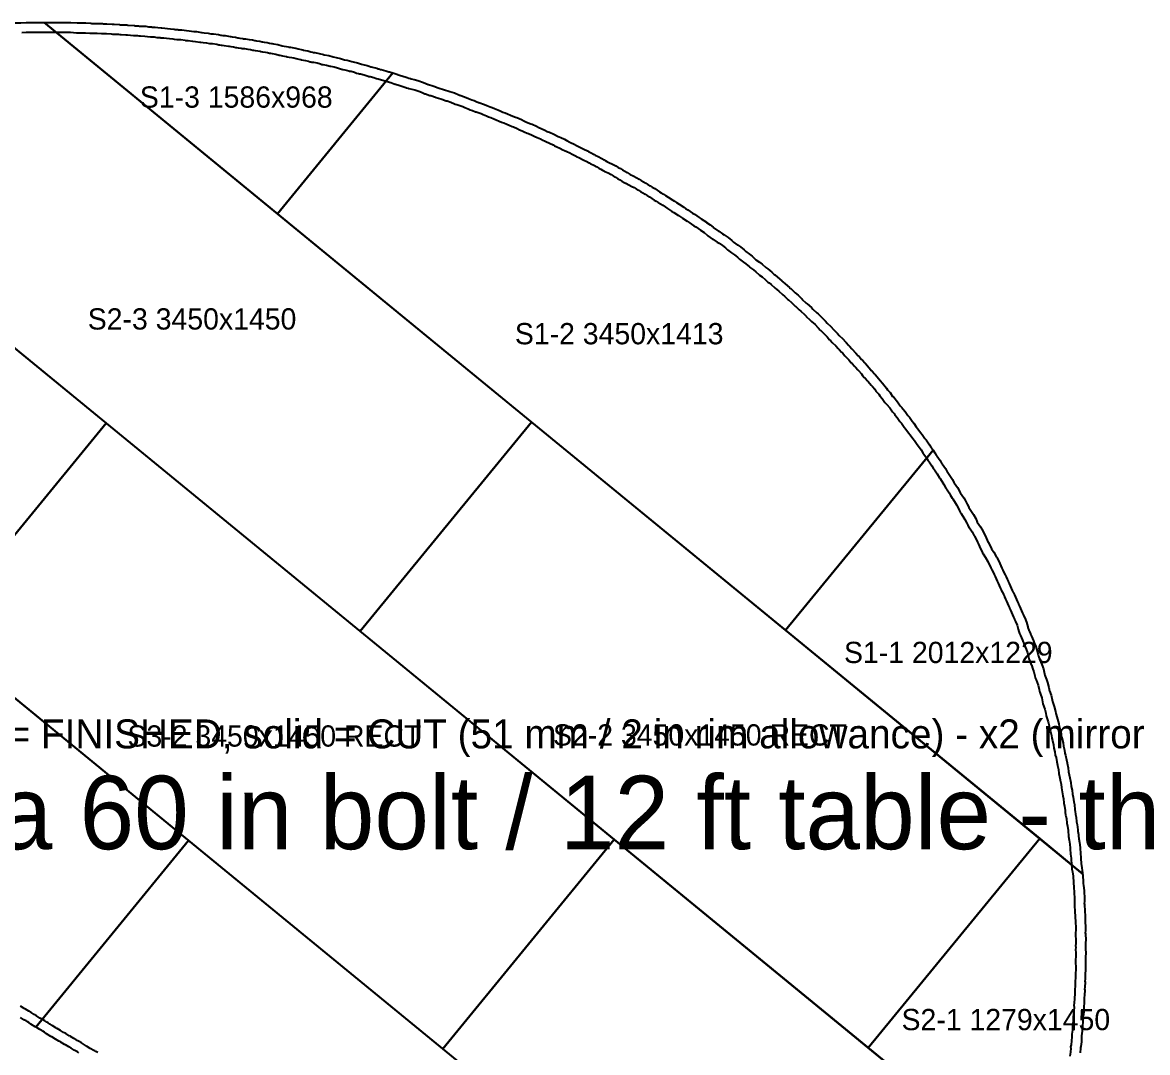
# Model space of a CAD drawing. Header units: millimetres. Extents: x -23256 to 49239, y -6625 to 7087.
# Drawn here: x 20236 to 26058, y 1758 to 7087 of the extents above; entities that cross this region are included whole.
import ezdxf
from ezdxf.enums import TextEntityAlignment as Align

# ---------------------------------------------------------------- set-up
doc = ezdxf.new("R2010")
doc.units = ezdxf.units.MM
for name, color, linetype in [('CUT', 7, 'Continuous'), ('PIECING', 5, 'Continuous'), ('SEW', 8, 'Continuous'), ('TEXT', 7, 'Continuous')]:
    doc.layers.add(name, color=color, linetype=linetype)

msp = doc.modelspace()

# ---------------------------------------------------------------- linework, layer by layer
at = {"layer": 'CUT'}
for points in [[(20227.7, 7085.9), (20254.4, 7087.2), (20487.2, 7087.2), (20520, 7084.9), (20563.3, 7084.9), (20590.3, 7083.5), (20595.9, 7082.7), (20623.4, 7082.7), (20650.4, 7081.3), (20656.1, 7080.4), (20672.6, 7080.4), (20699.6, 7079), (20705.2, 7078.1), (20710.8, 7078.1), (20737.9, 7076.7), (20743.5, 7075.8), (20749.1, 7075.8), (20776, 7074.4), (20781.7, 7073.5), (20782.3, 7073.5), (20816.7, 7071.1), (20819.9, 7070.7), (20836.1, 7069.8), (20841.8, 7069), (20847.4, 7069), (20874.4, 7067.6), (20888.4, 7065.4), (20904.1, 7064.3), (20907.3, 7063.8), (20923.5, 7063), (20937.5, 7060.8), (20953.2, 7059.7), (20956.5, 7059.3), (20972.8, 7058.4), (20986.7, 7056.2), (21002.4, 7055.2), (21021.4, 7052.5), (21027, 7051.5), (21040.6, 7050.6), (21043.9, 7050.1), (21060.1, 7049.3), (21084.9, 7045.4), (21098.3, 7044.7), (21123.2, 7040.9), (21136.7, 7040.2), (21163.4, 7036), (21166.4, 7035.4), (21177.3, 7034.6), (21196.3, 7032), (21210.8, 7029.4), (21224.1, 7028.8), (21250.7, 7024.6), (21262.9, 7022.1), (21264.7, 7021.7), (21272.8, 7020.6), (21275.6, 7020.1), (21284.3, 7019.6), (21311, 7015.5), (21314, 7014.8), (21322.1, 7013.7), (21338.6, 7010.8), (21350.4, 7008.4), (21352.2, 7008), (21360.3, 7006.9), (21376.9, 7004), (21379.7, 7003.4), (21390.6, 7002.7), (21409.6, 7000), (21426.3, 6997.1), (21438, 6994.7), (21439.8, 6994.3), (21448, 6993.2), (21464.5, 6990.3), (21476.3, 6987.8), (21478.2, 6987.5), (21486.3, 6986.3), (21502.8, 6983.5), (21514.6, 6981), (21525.6, 6978.7), (21527.6, 6978.3), (21535.8, 6977.2), (21557.9, 6973.1), (21580.5, 6967), (21580.6, 6966.9), (21590.5, 6965.2), (21602.3, 6962.8), (21613.2, 6960.5), (21615.3, 6960.1), (21623.3, 6958.9), (21639.8, 6956.1), (21651.6, 6953.6), (21663.5, 6951.2), (21679.3, 6947.3), (21687.9, 6945), (21690, 6944.5), (21701, 6942.2), (21712.8, 6939.8), (21728.7, 6935.9), (21737.3, 6933.5), (21739.4, 6933.1), (21741.4, 6932.7), (21749.8, 6931.5), (21771.8, 6927.5), (21794.3, 6921.4), (21797, 6920.4), (21799.3, 6920.1), (21821.2, 6916.1), (21843.8, 6910), (21844.3, 6909.8), (21859.7, 6907), (21882.2, 6900.9), (21891.9, 6897.3), (21901.9, 6894.8), (21902, 6894.7), (21903.6, 6894.5), (21916.6, 6891.8), (21940.4, 6885.7), (21941.2, 6885.4), (21947.8, 6884.2), (21970.3, 6878), (21980, 6874.5), (21989.9, 6872), (21990.7, 6871.7), (21997.3, 6870.5), (22019.8, 6864.4), (22029.5, 6860.9), (22039.6, 6858.3), (22040.4, 6858), (22046.9, 6856.8), (22069.4, 6850.7), (22077.5, 6847.8), (22080.7, 6847), (22089.6, 6844.5), (22093.1, 6843.8), (22116.8, 6837.7), (22132, 6832.3), (22135.2, 6831.7), (22157.6, 6825.6), (22178.4, 6818.1), (22180.6, 6817.2), (22199, 6812.1), (22227.7, 6802.3), (22235.9, 6799), (22236.3, 6798.9), (22244.2, 6796.7), (22247.4, 6796), (22263, 6792.2), (22282, 6787.1), (22310.8, 6777.2), (22323.2, 6772.1), (22335.4, 6767.1), (22337.4, 6766.5), (22360.1, 6758.8), (22365.1, 6757.4), (22387.8, 6749.7), (22392.9, 6748.3), (22415.6, 6740.5), (22420.6, 6739.1), (22443.3, 6731.4), (22448, 6730.1), (22471.4, 6722.5), (22495.1, 6712.2), (22495.5, 6712), (22498.9, 6710.9), (22504, 6709.5), (22532.6, 6699.7), (22545.2, 6694.6), (22561.8, 6687.8), (22572.9, 6683.2), (22584.2, 6678.6), (22596.6, 6673.6), (22598.7, 6673), (22627.3, 6663.3), (22639.8, 6658.1), (22656.5, 6651.3), (22667.7, 6646.8), (22678.8, 6642.2), (22695.6, 6635.4), (22707.7, 6630.4), (22722.6, 6623.7), (22733.4, 6619.9), (22745.9, 6614.9), (22762.6, 6608), (22774.7, 6603.1), (22788, 6597.1), (22794.8, 6594.9), (22818.3, 6584.7), (22830.5, 6578.1), (22841, 6573.8), (22853.2, 6568.9), (22866.5, 6562.9), (22873.3, 6560.7), (22896.8, 6550.6), (22908.9, 6544), (22920.5, 6539.3), (22939.4, 6530.7), (22951.4, 6524), (22956.3, 6521.8), (22963.1, 6519.6), (22986.6, 6509.6), (23007.9, 6498), (23012.9, 6494.9), (23021.8, 6491.4), (23040.7, 6482.8), (23058.8, 6472.8), (23063.6, 6469.9), (23072.6, 6466.3), (23091.4, 6457.8), (23103.4, 6451.1), (23113.9, 6446.4), (23123.3, 6441.2), (23142.1, 6432.7), (23160.3, 6422.7), (23167.6, 6418.3), (23176, 6414.5), (23194.2, 6404.5), (23199.8, 6401.1), (23215.6, 6394), (23233.7, 6384), (23245.9, 6376.6), (23252.5, 6372.7), (23261, 6368.9), (23270.4, 6363.7), (23270.4, 6363.7), (23289.3, 6355.1), (23307.5, 6345.2), (23319.6, 6337.8), (23330.9, 6331.1), (23342.2, 6324.2), (23353.7, 6317.3), (23365, 6310.5), (23376.4, 6303.7), (23381.2, 6300.7), (23397.2, 6293.6), (23415.3, 6283.6), (23427.5, 6276.3), (23438.8, 6269.5), (23450.2, 6262.6), (23461.6, 6255.8), (23473, 6249), (23484.4, 6242.1), (23495.7, 6235.3), (23508.5, 6227.6), (23532.7, 6210.8), (23541.4, 6205.6), (23552.8, 6198.8), (23564.3, 6191.9), (23577.1, 6184.2), (23601.1, 6167.5), (23609.9, 6162.2), (23621.3, 6155.4), (23634.2, 6147.6), (23658.2, 6131), (23667, 6125.7), (23679.8, 6118), (23703.9, 6101.3), (23714.2, 6095.1), (23738.2, 6078.4), (23748.6, 6072.2), (23775.3, 6053.7), (23775.8, 6053.3), (23794.7, 6040.5), (23809.9, 6027.5), (23811.4, 6026.6), (23838.3, 6007.9), (23839.4, 6007.1), (23858.4, 5993.9), (23868.1, 5988), (23888.2, 5974.7), (23907.8, 5958.8), (23916.7, 5950.2), (23935.6, 5937), (23935.8, 5936.9), (23951.3, 5926.6), (23971, 5910.6), (23979.7, 5902.1), (23998.8, 5888.8), (24012.6, 5877.7), (24032.3, 5860.1), (24050.2, 5847.6), (24063.9, 5836.6), (24083.3, 5819.4), (24083.4, 5819.3), (24094.3, 5812), (24114.1, 5795.9), (24126.6, 5783.6), (24130.3, 5781), (24144, 5770), (24165.6, 5750.5), (24166.3, 5749.7), (24171.5, 5745.5), (24183.9, 5735.5), (24205.6, 5716), (24206.2, 5715.3), (24212.4, 5710.2), (24234.1, 5690.6), (24235.5, 5689), (24251, 5676.2), (24269.4, 5658), (24272.1, 5654.7), (24290.9, 5637.6), (24291.5, 5637), (24297.4, 5632.1), (24319.1, 5612.3), (24327.1, 5603.3), (24347.2, 5584.9), (24347.7, 5584.3), (24353.6, 5579.6), (24375.4, 5559.8), (24388.1, 5545.2), (24392.2, 5541.5), (24400.1, 5532.4), (24420.3, 5514), (24433, 5499.5), (24437.2, 5495.7), (24449.9, 5481.2), (24454, 5477.4), (24461.9, 5468.3), (24482, 5450), (24494.7, 5435.4), (24498.9, 5431.6), (24511.5, 5417.1), (24515.7, 5413.4), (24528.4, 5398.8), (24532.5, 5395.1), (24545.2, 5380.5), (24549.3, 5376.7), (24561.9, 5362.2), (24566.1, 5358.5), (24578.8, 5343.9), (24582.9, 5340.1), (24595.3, 5325.9), (24598.8, 5322.7), (24618.5, 5300.4), (24624.2, 5292.4), (24629.1, 5286.7), (24633.2, 5282.9), (24645.6, 5268.8), (24649.1, 5265.5), (24668.8, 5243.2), (24674.5, 5235.1), (24687.1, 5220.6), (24693.1, 5211.8), (24707.8, 5195.2), (24713.6, 5187), (24726.1, 5172.6), (24739.6, 5152.9), (24740.6, 5151.8), (24744.8, 5148), (24765.1, 5124.4), (24778.6, 5104.8), (24787.4, 5094.7), (24791.8, 5088.2), (24803.9, 5074.3), (24817.5, 5054.5), (24826.1, 5044.5), (24839.7, 5024.7), (24848.3, 5014.7), (24861.9, 4994.9), (24870.5, 4985), (24884, 4965.2), (24892.8, 4955.1), (24906, 4935.7), (24913.4, 4927.3), (24930.5, 4902.8), (24937.4, 4890.2), (24941, 4886.1), (24958.1, 4861.6), (24965, 4848.9), (24968.5, 4844.9), (24985.6, 4820.3), (24992.5, 4807.7), (24996.1, 4803.7), (25013.2, 4779.1), (25023.7, 4759.8), (25025.1, 4758.2), (25041.9, 4733.4), (25048.7, 4722), (25056.8, 4706.9), (25058.1, 4705.4), (25074.8, 4680.7), (25081.6, 4669.3), (25089.6, 4654.3), (25090.9, 4652.7), (25107.6, 4628.1), (25114.4, 4616.7), (25125.6, 4595.8), (25131.5, 4583.3), (25134.1, 4577.8), (25134.4, 4577.4), (25151.2, 4552.5), (25158, 4541.1), (25169.2, 4520.2), (25175.1, 4507.7), (25177.7, 4502), (25193.7, 4478.7), (25207.2, 4453.7), (25208.1, 4451.7), (25218, 4433.1), (25223.9, 4420.6), (25229.4, 4409), (25234.7, 4397.6), (25235, 4397), (25245, 4378), (25250.9, 4365.5), (25251.7, 4363.9), (25264, 4346), (25277.4, 4320.9), (25278.4, 4319), (25288.3, 4300.1), (25294.1, 4287.7), (25299.4, 4276.3), (25299.6, 4276.1), (25304.9, 4264.7), (25310.2, 4253.3), (25315.6, 4241.9), (25321, 4230.3), (25326.3, 4218.9), (25331.6, 4207.5), (25337, 4196), (25337.1, 4195.7), (25342.4, 4184.4), (25347.7, 4173), (25347.9, 4172.6), (25353.2, 4161.1), (25353.4, 4160.6), (25358.7, 4149.3), (25363.9, 4137.9), (25364.3, 4137.1), (25369.6, 4125.6), (25374.8, 4114.1), (25380.1, 4102.5), (25380.4, 4101.8), (25385.6, 4090.4), (25390.8, 4079), (25391, 4078.4), (25396.2, 4067), (25396.3, 4066.7), (25401.4, 4055.3), (25401.5, 4055), (25406.6, 4043.6), (25406.8, 4043.2), (25411.9, 4031.8), (25417, 4020.2), (25417.3, 4019.7), (25422.8, 4007.2), (25431.6, 3984.5), (25438.5, 3960.1), (25439.2, 3956.8), (25444.3, 3943.7), (25446.3, 3938.2), (25447.4, 3935.6), (25452.4, 3923.9), (25452.7, 3923.4), (25457.6, 3912), (25462.5, 3900.4), (25462.7, 3900), (25467.6, 3888.6), (25467.7, 3888.3), (25472.5, 3876.9), (25472.7, 3876.6), (25478, 3864), (25486.5, 3841.2), (25493.1, 3816.5), (25494.2, 3809.4), (25496.8, 3803.4), (25503.1, 3786.5), (25504.9, 3781), (25506, 3778.4), (25511.2, 3765.7), (25519.5, 3742.8), (25525.8, 3718), (25527, 3710.9), (25529.4, 3705), (25535.5, 3688.2), (25540.6, 3672.5), (25547.3, 3647.4), (25549, 3637.6), (25550.3, 3633.6), (25551.7, 3630), (25559.6, 3606.9), (25565.7, 3582), (25566.9, 3573.8), (25570.3, 3564), (25575.2, 3548.2), (25581.7, 3523.2), (25583.3, 3512.4), (25585.6, 3506.4), (25593.4, 3483.2), (25599.2, 3458.3), (25601, 3444.6), (25605.2, 3432.1), (25610.9, 3407.1), (25612.4, 3395.5), (25615.4, 3385.4), (25621.6, 3360.3), (25624.1, 3342.6), (25628.8, 3322.9), (25631, 3307.4), (25634, 3297.1), (25640, 3272), (25642.1, 3256.1), (25642.3, 3255.5), (25647.7, 3230.5), (25650.2, 3210.4), (25653.7, 3195.4), (25655.7, 3179.8), (25655.9, 3179.3), (25661.2, 3154.3), (25663.5, 3135.1), (25667.7, 3115), (25670.1, 3094.8), (25673.5, 3080), (25676.7, 3054.7), (25679.8, 3040.9), (25683.2, 3014.3), (25683.4, 3006.9), (25685.5, 2990.2), (25688.6, 2976.5), (25691.7, 2951.1), (25694.8, 2937.4), (25698.1, 2910.9), (25698.3, 2903.6), (25700.5, 2885.7), (25700.7, 2879.7), (25702.4, 2863.8), (25706.5, 2844.1), (25709.2, 2818.9), (25709.4, 2808.3), (25711.1, 2794.3), (25711.3, 2788.3), (25713.7, 2766.5), (25713.9, 2755.9), (25715.6, 2741.8), (25715.8, 2735.8), (25718.2, 2713.6), (25718.2, 2712.1), (25720.7, 2700.7), (25723.8, 2674.2), (25724, 2666.6), (25726.1, 2648.4), (25726.3, 2635), (25728, 2620.4), (25728.1, 2614), (25730.3, 2591.8), (25730.3, 2580.7), (25731.9, 2566.4), (25732.2, 2539.9), (25731.2, 2528.9), (25731.7, 2524.3), (25731.7, 2517.8), (25733.7, 2495.8), (25733.6, 2484.6), (25735.1, 2470.4), (25735.1, 2456.9), (25736.5, 2442.4), (25736.5, 2428.7), (25737.8, 2414.2), (25737.7, 2387.8), (25736.6, 2376.7), (25737, 2372.2), (25737, 2364.5), (25738.6, 2346.5), (25738.3, 2320), (25737.2, 2308.9), (25737.5, 2304.4), (25737.4, 2290.8), (25738.6, 2276.4), (25738.2, 2250.1), (25737, 2239), (25737.3, 2234.6), (25737.1, 2220.8), (25738.2, 2206.5), (25737.7, 2180.2), (25736.4, 2169), (25736.7, 2164.5), (25736.1, 2138.3), (25734.8, 2127.1), (25735.1, 2122.7), (25734.4, 2096.5), (25733.1, 2085.2), (25733.4, 2080.8), (25732.6, 2054.6), (25730.9, 2040.5), (25731.1, 2036.7), (25730.3, 2010.6), (25728.9, 1999.2), (25729.2, 1994.8), (25728.3, 1968.7), (25725.1, 1944), (25724.5, 1940.8), (25724.6, 1939), (25723.7, 1913.1), (25721.8, 1898.8), (25722, 1895), (25721, 1869.2), (25717.7, 1844.7), (25717.1, 1841.1), (25717.2, 1839.3), (25716.1, 1813.5), (25712.7, 1789.1), (25711.6, 1783.2), (25711.7, 1781.4), (25710.6, 1755.7)], [(20528.4, 1756.2), (20520.2, 1761.1), (20514.7, 1764.5), (20504.1, 1770.5), (20493.3, 1777), (20487.8, 1780.5), (20476.8, 1786.7), (20459, 1797.8), (20453.9, 1800.2), (20431.2, 1814.1), (20430.7, 1814.5), (20425.1, 1817.2), (20406.6, 1827.6), (20388.8, 1838.7), (20383.7, 1841.2), (20360.9, 1855.1), (20350.5, 1862.9), (20342.2, 1867.8), (20336.6, 1871.3), (20325.2, 1877.7), (20307.4, 1888.7), (20302.3, 1891.2), (20279.6, 1905), (20269, 1912.8), (20260.6, 1917.8), (20255, 1921.3), (20243.7, 1927.6), (20225.7, 1938.8)]]:
    msp.add_lwpolyline(points, dxfattribs=at)
at = {"layer": 'PIECING'}
for points in [[(20172.2, 7084.9), (20221.8, 7084.9), (20227.7, 7085.9), (20254.4, 7087.2), (20348.4, 7087.2), (22870.9, 5020.1), (21983.6, 3937.3), (19353.7, 6092.3), (20167, 7084.7), (20172.2, 7084.9)], [(20487.2, 7087.2), (20520, 7084.9), (20563.3, 7084.9), (20590.3, 7083.5), (20595.9, 7082.7), (20623.4, 7082.7), (20650.4, 7081.3), (20656.1, 7080.4), (20672.6, 7080.4), (20699.6, 7079), (20705.2, 7078.1), (20710.8, 7078.1), (20737.9, 7076.7), (20743.5, 7075.8), (20749.1, 7075.8), (20776, 7074.4), (20781.7, 7073.5), (20782.3, 7073.5), (20816.7, 7071.1), (20819.9, 7070.7), (20836.1, 7069.8), (20841.8, 7069), (20847.4, 7069), (20874.4, 7067.6), (20888.4, 7065.4), (20904.1, 7064.3), (20907.3, 7063.8), (20923.5, 7063), (20937.5, 7060.8), (20953.2, 7059.7), (20956.5, 7059.3), (20972.8, 7058.4), (20986.7, 7056.2), (21002.4, 7055.2), (21021.4, 7052.5), (21027, 7051.5), (21040.6, 7050.6), (21043.9, 7050.1), (21060.1, 7049.3), (21084.9, 7045.4), (21098.3, 7044.7), (21123.2, 7040.9), (21136.7, 7040.2), (21163.4, 7036), (21166.4, 7035.4), (21177.3, 7034.6), (21196.3, 7032), (21210.8, 7029.4), (21224.1, 7028.8), (21250.7, 7024.6), (21262.9, 7022.1), (21264.7, 7021.7), (21272.8, 7020.6), (21275.6, 7020.1), (21284.3, 7019.6), (21311, 7015.5), (21314, 7014.8), (21322.1, 7013.7), (21338.6, 7010.8), (21350.4, 7008.4), (21352.2, 7008), (21360.3, 7006.9), (21376.9, 7004), (21379.7, 7003.4), (21390.6, 7002.7), (21409.6, 7000), (21426.3, 6997.1), (21438, 6994.7), (21439.8, 6994.3), (21448, 6993.2), (21464.5, 6990.3), (21476.3, 6987.8), (21478.2, 6987.5), (21486.3, 6986.3), (21502.8, 6983.5), (21514.6, 6981), (21525.6, 6978.7), (21527.6, 6978.3), (21535.8, 6977.2), (21557.9, 6973.1), (21580.5, 6967), (21580.6, 6966.9), (21590.5, 6965.2), (21602.3, 6962.8), (21613.2, 6960.5), (21615.3, 6960.1), (21623.3, 6958.9), (21639.8, 6956.1), (21651.6, 6953.6), (21663.5, 6951.2), (21679.3, 6947.3), (21687.9, 6945), (21690, 6944.5), (21701, 6942.2), (21712.8, 6939.8), (21728.7, 6935.9), (21737.3, 6933.5), (21739.4, 6933.1), (21741.4, 6932.7), (21749.8, 6931.5), (21771.8, 6927.5), (21794.3, 6921.4), (21797, 6920.4), (21799.3, 6920.1), (21821.2, 6916.1), (21843.8, 6910), (21844.3, 6909.8), (21859.7, 6907), (21882.2, 6900.9), (21891.9, 6897.3), (21901.9, 6894.8), (21902, 6894.7), (21903.6, 6894.5), (21916.6, 6891.8), (21940.4, 6885.7), (21941.2, 6885.4), (21947.8, 6884.2), (21970.3, 6878), (21980, 6874.5), (21989.9, 6872), (21990.7, 6871.7), (21997.3, 6870.5), (22019.8, 6864.4), (22029.5, 6860.9), (22039.6, 6858.3), (22040.4, 6858), (22046.9, 6856.8), (22069.4, 6850.7), (22077.5, 6847.8), (22080.7, 6847), (22089.6, 6844.5), (22093.1, 6843.8), (22116.8, 6837.7), (22132, 6832.3), (22135.2, 6831.7), (22153.5, 6826.8), (21556, 6097.7), (20348.4, 7087.2), (20487.2, 7087.2)], [(22157.6, 6825.6), (22178.4, 6818.1), (22180.6, 6817.2), (22199, 6812.1), (22227.7, 6802.3), (22235.9, 6799), (22236.3, 6798.9), (22244.2, 6796.7), (22247.4, 6796), (22263, 6792.2), (22282, 6787.1), (22310.8, 6777.2), (22323.2, 6772.1), (22335.4, 6767.1), (22337.4, 6766.5), (22360.1, 6758.8), (22365.1, 6757.4), (22387.8, 6749.7), (22392.9, 6748.3), (22415.6, 6740.5), (22420.6, 6739.1), (22443.3, 6731.4), (22448, 6730.1), (22471.4, 6722.5), (22495.1, 6712.2), (22495.5, 6712), (22498.9, 6710.9), (22504, 6709.5), (22532.6, 6699.7), (22545.2, 6694.6), (22561.8, 6687.8), (22572.9, 6683.2), (22584.2, 6678.6), (22596.6, 6673.6), (22598.7, 6673), (22627.3, 6663.3), (22639.8, 6658.1), (22656.5, 6651.3), (22667.7, 6646.8), (22678.8, 6642.2), (22695.6, 6635.4), (22707.7, 6630.4), (22722.6, 6623.7), (22733.4, 6619.9), (22745.9, 6614.9), (22762.6, 6608), (22774.7, 6603.1), (22788, 6597.1), (22794.8, 6594.9), (22818.3, 6584.7), (22830.5, 6578.1), (22841, 6573.8), (22853.2, 6568.9), (22866.5, 6562.9), (22873.3, 6560.7), (22896.8, 6550.6), (22908.9, 6544), (22920.5, 6539.3), (22939.4, 6530.7), (22951.4, 6524), (22956.3, 6521.8), (22963.1, 6519.6), (22986.6, 6509.6), (23007.9, 6498), (23012.9, 6494.9), (23021.8, 6491.4), (23040.7, 6482.8), (23058.8, 6472.8), (23063.6, 6469.9), (23072.6, 6466.3), (23091.4, 6457.8), (23103.4, 6451.1), (23113.9, 6446.4), (23123.3, 6441.2), (23142.1, 6432.7), (23160.3, 6422.7), (23167.6, 6418.3), (23176, 6414.5), (23194.2, 6404.5), (23199.8, 6401.1), (23215.6, 6394), (23233.7, 6384), (23245.9, 6376.6), (23252.5, 6372.7), (23261, 6368.9), (23270.4, 6363.7), (23270.4, 6363.7), (23289.3, 6355.1), (23307.5, 6345.2), (23319.6, 6337.8), (23330.9, 6331.1), (23342.2, 6324.2), (23353.7, 6317.3), (23365, 6310.5), (23376.4, 6303.7), (23381.2, 6300.7), (23397.2, 6293.6), (23415.3, 6283.6), (23427.5, 6276.3), (23438.8, 6269.5), (23450.2, 6262.6), (23461.6, 6255.8), (23473, 6249), (23484.4, 6242.1), (23495.7, 6235.3), (23508.5, 6227.6), (23532.7, 6210.8), (23541.4, 6205.6), (23552.8, 6198.8), (23564.3, 6191.9), (23577.1, 6184.2), (23601.1, 6167.5), (23609.9, 6162.2), (23621.3, 6155.4), (23634.2, 6147.6), (23658.2, 6131), (23667, 6125.7), (23679.8, 6118), (23703.9, 6101.3), (23714.2, 6095.1), (23738.2, 6078.4), (23748.6, 6072.2), (23775.3, 6053.7), (23775.8, 6053.3), (23794.7, 6040.5), (23809.9, 6027.5), (23811.4, 6026.6), (23838.3, 6007.9), (23839.4, 6007.1), (23858.4, 5993.9), (23868.1, 5988), (23888.2, 5974.7), (23907.8, 5958.8), (23916.7, 5950.2), (23935.6, 5937), (23935.8, 5936.9), (23951.3, 5926.6), (23971, 5910.6), (23979.7, 5902.1), (23998.8, 5888.8), (24012.6, 5877.7), (24032.3, 5860.1), (24050.2, 5847.6), (24063.9, 5836.6), (24083.3, 5819.4), (24083.4, 5819.3), (24094.3, 5812), (24114.1, 5795.9), (24126.6, 5783.6), (24130.3, 5781), (24144, 5770), (24165.6, 5750.5), (24166.3, 5749.7), (24171.5, 5745.5), (24183.9, 5735.5), (24205.6, 5716), (24206.2, 5715.3), (24212.4, 5710.2), (24234.1, 5690.6), (24235.5, 5689), (24251, 5676.2), (24269.4, 5658), (24272.1, 5654.7), (24290.9, 5637.6), (24291.5, 5637), (24297.4, 5632.1), (24319.1, 5612.3), (24327.1, 5603.3), (24347.2, 5584.9), (24347.7, 5584.3), (24353.6, 5579.6), (24375.4, 5559.8), (24388.1, 5545.2), (24392.2, 5541.5), (24400.1, 5532.4), (24420.3, 5514), (24433, 5499.5), (24437.2, 5495.7), (24449.9, 5481.2), (24454, 5477.4), (24461.9, 5468.3), (24482, 5450), (24494.7, 5435.4), (24498.9, 5431.6), (24511.5, 5417.1), (24515.7, 5413.4), (24528.4, 5398.8), (24532.5, 5395.1), (24545.2, 5380.5), (24549.3, 5376.7), (24561.9, 5362.2), (24566.1, 5358.5), (24578.8, 5343.9), (24582.9, 5340.1), (24595.3, 5325.9), (24598.8, 5322.7), (24618.5, 5300.4), (24624.2, 5292.4), (24629.1, 5286.7), (24633.2, 5282.9), (24645.6, 5268.8), (24649.1, 5265.5), (24668.8, 5243.2), (24674.5, 5235.1), (24687.1, 5220.6), (24693.1, 5211.8), (24707.8, 5195.2), (24713.6, 5187), (24726.1, 5172.6), (24739.6, 5152.9), (24740.6, 5151.8), (24744.8, 5148), (24765.1, 5124.4), (24778.6, 5104.8), (24787.4, 5094.7), (24791.8, 5088.2), (24803.9, 5074.3), (24817.5, 5054.5), (24826.1, 5044.5), (24839.7, 5024.7), (24848.3, 5014.7), (24861.9, 4994.9), (24870.5, 4985), (24884, 4965.2), (24892.8, 4955.1), (24906, 4935.7), (24913.4, 4927.3), (24930.5, 4902.8), (24937.4, 4890.2), (24941, 4886.1), (24949.2, 4874.2), (24185.8, 3942.6), (21556, 6097.7), (22153.5, 6826.8), (22157.6, 6825.6)], [(23298.5, 2859.8), (22411.1, 1776.9), (19781.3, 3931.9), (20668.7, 5014.8), (23298.5, 2859.8)], [(25500.7, 2865.1), (24613.4, 1782.3), (21983.6, 3937.3), (22870.9, 5020.1), (25500.7, 2865.1)], [(24958.1, 4861.6), (24965, 4848.9), (24968.5, 4844.9), (24985.6, 4820.3), (24992.5, 4807.7), (24996.1, 4803.7), (25013.2, 4779.1), (25023.7, 4759.8), (25025.1, 4758.2), (25041.9, 4733.4), (25048.7, 4722), (25056.8, 4706.9), (25058.1, 4705.4), (25074.8, 4680.7), (25081.6, 4669.3), (25089.6, 4654.3), (25090.9, 4652.7), (25107.6, 4628.1), (25114.4, 4616.7), (25125.6, 4595.8), (25131.5, 4583.3), (25134.1, 4577.8), (25134.4, 4577.4), (25151.2, 4552.5), (25158, 4541.1), (25169.2, 4520.2), (25175.1, 4507.7), (25177.7, 4502), (25193.7, 4478.7), (25207.2, 4453.7), (25208.1, 4451.7), (25218, 4433.1), (25223.9, 4420.6), (25229.4, 4409), (25234.7, 4397.6), (25235, 4397), (25245, 4378), (25250.9, 4365.5), (25251.7, 4363.9), (25264, 4346), (25277.4, 4320.9), (25278.4, 4319), (25288.3, 4300.1), (25294.1, 4287.7), (25299.4, 4276.3), (25299.6, 4276.1), (25304.9, 4264.7), (25310.2, 4253.3), (25315.6, 4241.9), (25321, 4230.3), (25326.3, 4218.9), (25331.6, 4207.5), (25337, 4196), (25337.1, 4195.7), (25342.4, 4184.4), (25347.7, 4173), (25347.9, 4172.6), (25353.2, 4161.1), (25353.4, 4160.6), (25358.7, 4149.3), (25363.9, 4137.9), (25364.3, 4137.1), (25369.6, 4125.6), (25374.8, 4114.1), (25380.1, 4102.5), (25380.4, 4101.8), (25385.6, 4090.4), (25390.8, 4079), (25391, 4078.4), (25396.2, 4067), (25396.3, 4066.7), (25401.4, 4055.3), (25401.5, 4055), (25406.6, 4043.6), (25406.8, 4043.2), (25411.9, 4031.8), (25417, 4020.2), (25417.3, 4019.7), (25422.8, 4007.2), (25431.6, 3984.5), (25438.5, 3960.1), (25439.2, 3956.8), (25444.3, 3943.7), (25446.3, 3938.2), (25447.4, 3935.6), (25452.4, 3923.9), (25452.7, 3923.4), (25457.6, 3912), (25462.5, 3900.4), (25462.7, 3900), (25467.6, 3888.6), (25467.7, 3888.3), (25472.5, 3876.9), (25472.7, 3876.6), (25478, 3864), (25486.5, 3841.2), (25493.1, 3816.5), (25494.2, 3809.4), (25496.8, 3803.4), (25503.1, 3786.5), (25504.9, 3781), (25506, 3778.4), (25511.2, 3765.7), (25519.5, 3742.8), (25525.8, 3718), (25527, 3710.9), (25529.4, 3705), (25535.5, 3688.2), (25540.6, 3672.5), (25547.3, 3647.4), (25549, 3637.6), (25550.3, 3633.6), (25551.7, 3630), (25559.6, 3606.9), (25565.7, 3582), (25566.9, 3573.8), (25570.3, 3564), (25575.2, 3548.2), (25581.7, 3523.2), (25583.3, 3512.4), (25585.6, 3506.4), (25593.4, 3483.2), (25599.2, 3458.3), (25601, 3444.6), (25605.2, 3432.1), (25610.9, 3407.1), (25612.4, 3395.5), (25615.4, 3385.4), (25621.6, 3360.3), (25624.1, 3342.6), (25628.8, 3322.9), (25631, 3307.4), (25634, 3297.1), (25640, 3272), (25642.1, 3256.1), (25642.3, 3255.5), (25647.7, 3230.5), (25650.2, 3210.4), (25653.7, 3195.4), (25655.7, 3179.8), (25655.9, 3179.3), (25661.2, 3154.3), (25663.5, 3135.1), (25667.7, 3115), (25670.1, 3094.8), (25673.5, 3080), (25676.7, 3054.7), (25679.8, 3040.9), (25683.2, 3014.3), (25683.4, 3006.9), (25685.5, 2990.2), (25688.6, 2976.5), (25691.7, 2951.1), (25694.8, 2937.4), (25698.1, 2910.9), (25698.3, 2903.6), (25700.5, 2885.7), (25700.7, 2879.7), (25702.4, 2863.8), (25706.5, 2844.1), (25709.2, 2818.9), (25709.4, 2808.3), (25711.1, 2794.3), (25711.3, 2788.3), (25713.7, 2766.5), (25713.9, 2755.9), (25715.6, 2741.8), (25715.8, 2735.8), (25718.2, 2713.6), (25718.2, 2712.1), (25720.7, 2700.7), (25722.8, 2683.2), (24185.8, 3942.6), (24949.2, 4874.2), (24958.1, 4861.6)]]:
    msp.add_lwpolyline(points, close=True, dxfattribs=at)
for points in [[(18535.3, 6762.9), (20668.7, 5014.8), (19781.3, 3931.9)], [(18466.4, 5009.4), (21096.2, 2854.4), (20305.6, 1889.6), (20302.3, 1891.2), (20302.3, 1891.2), (20279.6, 1905), (20269, 1912.8), (20260.6, 1917.8), (20255, 1921.3), (20243.7, 1927.6), (20225.7, 1938.8)], [(20528.4, 1756.2), (20520.2, 1761.1), (20514.7, 1764.5), (20504.1, 1770.5), (20493.3, 1777), (20487.8, 1780.5), (20476.8, 1786.7), (20459, 1797.8), (20453.9, 1800.2), (20431.2, 1814.1), (20430.7, 1814.5), (20425.1, 1817.2), (20406.6, 1827.6), (20388.8, 1838.7), (20383.7, 1841.2), (20360.9, 1855.1), (20350.5, 1862.9), (20342.2, 1867.8), (20336.6, 1871.3), (20325.2, 1877.7), (20307.4, 1888.7), (20305.6, 1889.6), (21096.2, 2854.4), (23726, 699.4)], [(24888.6, -253.3), (22411.1, 1776.9), (23298.5, 2859.8), (25583.5, 987.3)], [(25583.5, 987.3), (24613.4, 1782.3), (25500.7, 2865.1), (25722.8, 2683.2), (25723.8, 2674.2), (25723.8, 2674.2), (25724, 2666.6), (25726.1, 2648.4), (25726.3, 2635), (25728, 2620.4), (25728.1, 2614), (25730.3, 2591.8), (25730.3, 2580.7), (25731.9, 2566.4), (25732.2, 2539.9), (25731.2, 2528.9), (25731.7, 2524.3), (25731.7, 2517.8), (25733.7, 2495.8), (25733.6, 2484.6), (25735.1, 2470.4), (25735.1, 2456.9), (25736.5, 2442.4), (25736.5, 2428.7), (25737.8, 2414.2), (25737.7, 2387.8), (25736.6, 2376.7), (25737, 2372.2), (25737, 2364.5), (25738.6, 2346.5), (25738.3, 2320), (25737.2, 2308.9), (25737.5, 2304.4), (25737.4, 2290.8), (25738.6, 2276.4), (25738.2, 2250.1), (25737, 2239), (25737.3, 2234.6), (25737.1, 2220.8), (25738.2, 2206.5), (25737.7, 2180.2), (25736.4, 2169), (25736.7, 2164.5), (25736.1, 2138.3), (25734.8, 2127.1), (25735.1, 2122.7), (25734.4, 2096.5), (25733.1, 2085.2), (25733.4, 2080.8), (25732.6, 2054.6), (25730.9, 2040.5), (25731.1, 2036.7), (25730.3, 2010.6), (25728.9, 1999.2), (25729.2, 1994.8), (25728.3, 1968.7), (25725.1, 1944), (25724.5, 1940.8), (25724.6, 1939), (25723.7, 1913.1), (25721.8, 1898.8), (25722, 1895), (25721, 1869.2), (25717.7, 1844.7), (25717.1, 1841.1), (25717.2, 1839.3), (25716.1, 1813.5), (25712.7, 1789.1), (25711.6, 1783.2), (25711.7, 1781.4), (25710.6, 1755.7)]]:
    msp.add_lwpolyline(points, dxfattribs=at)
at = {"layer": 'SEW'}
for points in [[(20232.9, 7035.3), (20255.7, 7036.4), (20485.4, 7036.4), (20516.4, 7034.3), (20517.3, 7034.1), (20562, 7034.1), (20585, 7032.9), (20592, 7031.9), (20622.1, 7031.9), (20645.2, 7030.7), (20652.1, 7029.6), (20671.2, 7029.6), (20694.3, 7028.4), (20701.3, 7027.3), (20709.5, 7027.3), (20732.6, 7026.1), (20739.6, 7025), (20747.7, 7025), (20770.8, 7023.8), (20777.8, 7022.7), (20780.5, 7022.7), (20811.4, 7020.6), (20815.1, 7020.1), (20830.9, 7019.3), (20837.9, 7018.2), (20846.1, 7018.2), (20869.1, 7017), (20882.7, 7014.9), (20898.8, 7013.7), (20902.5, 7013.2), (20918.3, 7012.4), (20931.8, 7010.3), (20947.9, 7009.2), (20951.7, 7008.7), (20967.5, 7007.8), (20981, 7005.7), (20997.1, 7004.6), (21013.5, 7002.3), (21020.8, 7001), (21035.4, 7000), (21039.1, 6999.5), (21054.9, 6998.7), (21077.6, 6995.2), (21079, 6994.9), (21093.1, 6994.1), (21115.9, 6990.6), (21117.3, 6990.3), (21131.5, 6989.6), (21154.3, 6986), (21159.4, 6984.9), (21172, 6984.1), (21188.4, 6981.8), (21203.3, 6979.2), (21204.7, 6978.9), (21218.9, 6978.2), (21241.6, 6974.6), (21252.5, 6972.3), (21256, 6971.6), (21265, 6970.4), (21270, 6969.5), (21279.1, 6969), (21301.9, 6965.5), (21305.3, 6964.7), (21314.2, 6963.5), (21329.1, 6960.9), (21340, 6958.7), (21343.6, 6957.9), (21352.5, 6956.7), (21367.4, 6954.1), (21372.7, 6953), (21385.4, 6952.1), (21401.8, 6949.8), (21416.8, 6947.2), (21427.6, 6944.9), (21431.1, 6944.2), (21440.1, 6943), (21455, 6940.4), (21465.9, 6938.1), (21469.5, 6937.4), (21478.5, 6936.1), (21493.3, 6933.6), (21504.2, 6931.3), (21515.2, 6929), (21518.9, 6928.2), (21527.8, 6927), (21546.6, 6923.6), (21565, 6918.5), (21567.5, 6917.6), (21581, 6915.3), (21591.9, 6913), (21602.9, 6910.7), (21606.6, 6910), (21615.5, 6908.7), (21630.3, 6906.2), (21641.3, 6903.9), (21652.3, 6901.6), (21666.5, 6898.2), (21675.9, 6895.6), (21679.7, 6894.8), (21690.7, 6892.5), (21701.7, 6890.2), (21715.9, 6886.7), (21725.3, 6884.1), (21729.1, 6883.4), (21732.8, 6882.6), (21741.8, 6881.3), (21760.5, 6877.9), (21778.9, 6872.9), (21784.6, 6870.8), (21791.3, 6869.9), (21810, 6866.5), (21828.4, 6861.5), (21830.9, 6860.6), (21848.5, 6857.4), (21866.8, 6852.4), (21876.8, 6848.8), (21887, 6846.1), (21888.9, 6845.4), (21894.1, 6844.5), (21905.1, 6842.3), (21925.4, 6837), (21928, 6836.1), (21936.6, 6834.6), (21954.9, 6829.6), (21964.9, 6825.9), (21975, 6823.4), (21977.5, 6822.4), (21986.1, 6820.9), (22004.4, 6815.9), (22014.4, 6812.3), (22024.6, 6809.7), (22027.2, 6808.7), (22035.7, 6807.2), (22054, 6802.2), (22062.8, 6799.1), (22068, 6797.8), (22077.6, 6795.1), (22081.6, 6794.3), (22101.8, 6789.1), (22118.8, 6783.1), (22124.1, 6782.1), (22142.3, 6777.2), (22160.1, 6770.7), (22164.8, 6768.8), (22167.4, 6768.1), (22184, 6763.6), (22209.8, 6754.8), (22219.4, 6750.8), (22222.8, 6749.9), (22232.4, 6747.2), (22236.3, 6746.4), (22250.4, 6743), (22267, 6738.5), (22292.9, 6729.6), (22303.9, 6725.1), (22319, 6718.9), (22322.5, 6717.9), (22345.1, 6710.2), (22350.2, 6708.8), (22372.9, 6701.1), (22377.9, 6699.7), (22400.6, 6691.9), (22405.7, 6690.6), (22428.4, 6682.8), (22433.4, 6681.4), (22453.5, 6674.9), (22472.8, 6666.6), (22474.9, 6665.4), (22484, 6662.3), (22489.1, 6660.9), (22514.8, 6652.1), (22525.9, 6647.6), (22542.6, 6640.8), (22553.7, 6636.2), (22564.9, 6631.6), (22580.2, 6625.4), (22583.8, 6624.4), (22609.5, 6615.7), (22620.6, 6611.1), (22637.3, 6604.3), (22648.5, 6599.7), (22659.6, 6595.2), (22676.4, 6588.3), (22687.6, 6583.8), (22703.8, 6576.4), (22704, 6576.3), (22715.5, 6572.4), (22726.7, 6567.8), (22743.5, 6561), (22754.6, 6556.4), (22769.6, 6549.6), (22776.9, 6547.3), (22796.1, 6539), (22808.7, 6532.2), (22821.9, 6526.8), (22833.1, 6522.2), (22848.1, 6515.4), (22855.4, 6513), (22874.6, 6504.8), (22887.2, 6498), (22900.4, 6492.6), (22916.6, 6485.3), (22928.6, 6478.6), (22938, 6474.4), (22945.3, 6472), (22964.4, 6463.8), (22982.6, 6453.9), (22990.1, 6449.4), (23001.7, 6444.7), (23017.9, 6437.4), (23033.4, 6428.8), (23040.8, 6424.3), (23052.5, 6419.6), (23068.6, 6412.3), (23080.6, 6405.7), (23091.2, 6400.9), (23101.4, 6395.2), (23103.3, 6394.5), (23119.4, 6387.2), (23134.9, 6378.7), (23144, 6373.2), (23153.3, 6369), (23168.8, 6360.5), (23176.3, 6355.9), (23176.8, 6355.7), (23192.9, 6348.5), (23208.3, 6340), (23219.7, 6333.1), (23228.9, 6327.6), (23238.3, 6323.4), (23248.6, 6317.7), (23250.4, 6316.9), (23266.6, 6309.7), (23282.1, 6301.1), (23293.4, 6294.3), (23304.7, 6287.5), (23316.1, 6280.7), (23327.5, 6273.8), (23338.8, 6267), (23350.2, 6260.2), (23357.8, 6255.6), (23358.4, 6255.3), (23374.5, 6248.1), (23390, 6239.6), (23401.3, 6232.8), (23412.6, 6225.9), (23424.1, 6219.1), (23435.4, 6212.3), (23446.8, 6205.4), (23458.2, 6198.5), (23469.6, 6191.7), (23481, 6184.9), (23505.1, 6168.2), (23515.3, 6162), (23526.6, 6155.2), (23538.1, 6148.3), (23549.5, 6141.5), (23573.5, 6124.8), (23573.5, 6124.8), (23583.8, 6118.7), (23595.1, 6111.8), (23606.6, 6104.9), (23630.6, 6088.3), (23630.6, 6088.3), (23640.9, 6082.1), (23652.3, 6075.3), (23676.3, 6058.6), (23686.6, 6052.4), (23710.6, 6035.8), (23721, 6029.5), (23744.9, 6012.9), (23745.7, 6012.3), (23763.9, 6000), (23780.2, 5986.1), (23783.8, 5983.9), (23808, 5967.1), (23809.1, 5966.3), (23830.8, 5951.2), (23840.9, 5945.1), (23858.1, 5933.7), (23874.1, 5920.8), (23884.3, 5910.9), (23905.2, 5896.3), (23905.8, 5895.8), (23921.1, 5885.6), (23937.2, 5872.6), (23947.2, 5862.8), (23968.3, 5848.1), (23979.7, 5839), (23998, 5822.6), (23999.3, 5821.2), (24019.7, 5806.9), (24031.1, 5797.8), (24047.7, 5783), (24050.2, 5780.4), (24064.1, 5771.1), (24080.2, 5758), (24094, 5744.4), (24099.7, 5740.4), (24111.1, 5731.3), (24129.5, 5714.6), (24131.1, 5712.9), (24139.6, 5706), (24150.9, 5696.9), (24169.4, 5680.2), (24170.9, 5678.4), (24179.4, 5671.6), (24197.9, 5654.8), (24200.3, 5652.1), (24200.7, 5651.8), (24216.9, 5638.5), (24231.9, 5623.7), (24235.5, 5619.3), (24236.1, 5618.8), (24254.6, 5601.9), (24256.1, 5600.2), (24264.3, 5593.6), (24282.8, 5576.7), (24291.2, 5567.1), (24292.3, 5566.2), (24310.9, 5549.3), (24312.4, 5547.6), (24320.4, 5541.1), (24339, 5524.1), (24351.7, 5509.6), (24355.9, 5505.8), (24364.3, 5496.2), (24365.5, 5495.3), (24384, 5478.4), (24396.7, 5463.9), (24400.8, 5460.1), (24413.5, 5445.6), (24417.6, 5441.8), (24426, 5432.2), (24427, 5431.4), (24445.6, 5414.4), (24458.4, 5399.8), (24462.5, 5396.1), (24475.2, 5381.6), (24479.3, 5377.8), (24492, 5363.3), (24496.1, 5359.5), (24508.8, 5345), (24512.9, 5341.2), (24525.5, 5326.7), (24529.7, 5322.9), (24542.4, 5308.4), (24546.5, 5304.6), (24558.9, 5290.4), (24562.6, 5287), (24578.6, 5268.9), (24584.2, 5261), (24592.7, 5251.2), (24596.8, 5247.4), (24609.2, 5233.2), (24612.8, 5229.8), (24628.9, 5211.7), (24634.5, 5203.7), (24646.8, 5189.5), (24653, 5180.5), (24667.9, 5163.6), (24673.5, 5155.6), (24685.9, 5141.4), (24699.4, 5121.8), (24704.1, 5116.3), (24708.3, 5112.5), (24724.9, 5093.3), (24738.3, 5073.7), (24747.1, 5063.6), (24751.5, 5057.1), (24763.7, 5043.1), (24777.2, 5023.4), (24785.8, 5013.4), (24799.4, 4993.6), (24808.1, 4983.6), (24821.6, 4963.8), (24830.2, 4953.9), (24843.7, 4934.2), (24852.5, 4924), (24865.7, 4904.6), (24873.3, 4895.9), (24887.3, 4875.9), (24895.5, 4860.9), (24900.9, 4854.7), (24914.9, 4834.7), (24923.1, 4819.7), (24928.5, 4813.5), (24942.4, 4793.6), (24950.6, 4778.5), (24956, 4772.4), (24969.9, 4752.3), (24981.6, 4730.9), (24981.7, 4730.8), (24984.6, 4727.3), (24999, 4706.1), (25004.5, 4696.9), (25014.5, 4678.3), (25014.6, 4678.1), (25017.5, 4674.7), (25031.9, 4653.4), (25037.4, 4644.3), (25047.3, 4625.7), (25047.4, 4625.5), (25050.3, 4622.1), (25064.7, 4600.9), (25070.2, 4591.7), (25080.2, 4572.9), (25085.6, 4561.5), (25091, 4550), (25091.1, 4549.9), (25093.9, 4546.6), (25108.3, 4525.3), (25113.7, 4516.2), (25123.7, 4497.4), (25129.1, 4486), (25134.5, 4474.6), (25136.6, 4472.2), (25150.3, 4452.2), (25161.8, 4430.8), (25162.7, 4429), (25172.6, 4410.4), (25178, 4398.9), (25183.4, 4387.4), (25188.8, 4376), (25189.6, 4374.2), (25189.6, 4374.2), (25199.6, 4355.4), (25204.9, 4343.9), (25207.4, 4338.6), (25220.5, 4319.5), (25232, 4298.1), (25232.9, 4296.3), (25242.8, 4277.5), (25248.1, 4266.1), (25253.5, 4254.8), (25253.5, 4254.6), (25258.9, 4243.2), (25264.2, 4231.8), (25269.5, 4220.4), (25274.9, 4208.8), (25280.3, 4197.4), (25285.6, 4186), (25290.9, 4174.5), (25291.1, 4174.3), (25296.4, 4162.9), (25301.7, 4151.5), (25301.8, 4151.2), (25307.1, 4139.8), (25307.3, 4139.3), (25312.5, 4128), (25317.8, 4116.7), (25318.1, 4115.9), (25323.4, 4104.5), (25328.6, 4093), (25333.9, 4081.4), (25334.1, 4080.9), (25339.3, 4069.5), (25344.5, 4058.1), (25344.7, 4057.5), (25349.8, 4046.1), (25349.9, 4045.9), (25355.1, 4034.5), (25355.2, 4034.3), (25360.3, 4022.9), (25360.4, 4022.5), (25365.5, 4011.1), (25370.6, 3999.6), (25370.8, 3999.1), (25375.9, 3987.7), (25383.4, 3968.4), (25389, 3948.4), (25390.2, 3942.5), (25390.7, 3941.3), (25396.7, 3925.9), (25398.9, 3919.6), (25400.8, 3915.4), (25405.8, 3903.8), (25406, 3903.3), (25410.9, 3891.9), (25415.8, 3880.4), (25416, 3880), (25420.9, 3868.6), (25420.9, 3868.4), (25425.8, 3857), (25425.9, 3856.7), (25430.8, 3845.3), (25438, 3825.8), (25443.4, 3805.6), (25445.1, 3795.2), (25449.5, 3784.7), (25455.2, 3769.5), (25457.3, 3763.2), (25459.1, 3759), (25463.8, 3747.4), (25470.9, 3727.8), (25476.1, 3707.7), (25477.7, 3697.1), (25482, 3686.7), (25487.4, 3671.7), (25491.9, 3658), (25497.6, 3636.6), (25499.6, 3625.1), (25500.4, 3622.7), (25502.4, 3616.5), (25504, 3612.3), (25510.8, 3592.6), (25515.8, 3572.3), (25517.3, 3561.6), (25522.1, 3548.1), (25526.4, 3534.4), (25531.8, 3513), (25534, 3499.2), (25537.8, 3489.2), (25544.4, 3469.4), (25549.1, 3449.1), (25551.3, 3433.2), (25556.2, 3418.4), (25560.8, 3398.1), (25562.6, 3384.9), (25566.4, 3372.1), (25571.6, 3350.6), (25574.1, 3333), (25578.8, 3313.4), (25581.2, 3296.7), (25584.9, 3284.1), (25590, 3262.7), (25592.4, 3244.9), (25593.2, 3242.4), (25597.6, 3222.1), (25600.1, 3201.5), (25603.6, 3186.3), (25606, 3168.8), (25606.7, 3166.4), (25611, 3146.1), (25613.3, 3126.8), (25617.5, 3106.8), (25619.9, 3086.2), (25619.9, 3086.2), (25623.4, 3071.1), (25626.1, 3049.4), (25626.2, 3047.6), (25629.7, 3032.1), (25632.5, 3010.4), (25632.7, 3003.1), (25634.9, 2985.1), (25635, 2983.2), (25638.5, 2967.8), (25641.2, 2946.1), (25641.2, 2944.2), (25644.7, 2928.7), (25647.4, 2907.1), (25647.6, 2899.9), (25649.8, 2882), (25649.9, 2875.6), (25650.1, 2875), (25652.2, 2855.9), (25656.2, 2836.2), (25658.5, 2815.7), (25658.7, 2804.8), (25660.4, 2790.5), (25660.6, 2784.2), (25660.7, 2783.7), (25663, 2763.2), (25663.2, 2752.3), (25664.9, 2738), (25665.1, 2731.5), (25665.2, 2730.8), (25667.5, 2710.4), (25667.5, 2706.2), (25670.6, 2692.2), (25673.1, 2670.7), (25673.3, 2663.2), (25675.4, 2645), (25675.6, 2631.7), (25677.3, 2617.1), (25677.4, 2610.3), (25677.5, 2609.6), (25679.5, 2589.2), (25679.6, 2577.8), (25681.1, 2563.4), (25681.3, 2541.8), (25680.2, 2528.4), (25680.9, 2521.5), (25680.9, 2514.7), (25681.1, 2514), (25682.9, 2493.6), (25682.8, 2482.2), (25684.3, 2467.8), (25684.3, 2454.4), (25685.7, 2439.9), (25685.7, 2426.4), (25687, 2411.9), (25686.9, 2390.4), (25685.6, 2377), (25686.2, 2370.1), (25686.2, 2362.4), (25687.8, 2344.5), (25687.6, 2322.9), (25686.1, 2309.5), (25686.7, 2302.6), (25686.6, 2289), (25687.7, 2274.7), (25687.4, 2253.3), (25685.9, 2239.8), (25686.5, 2233), (25686.2, 2219.2), (25687.3, 2205), (25686.9, 2183.6), (25685.3, 2170.1), (25685.8, 2163.3), (25685.4, 2141.9), (25683.8, 2128.3), (25684.2, 2121.6), (25683.7, 2100.2), (25682.1, 2086.6), (25682.5, 2079.8), (25681.9, 2058.5), (25679.9, 2042), (25680.3, 2035.8), (25679.6, 2014.6), (25677.9, 2000.8), (25678.3, 1994), (25677.6, 1972.8), (25674.9, 1951.8), (25673.5, 1943.8), (25673.8, 1938.5), (25673, 1917.3), (25670.8, 1900.8), (25671.1, 1894.6), (25670.3, 1873.5), (25667.5, 1852.6), (25666, 1844.4), (25666.3, 1839.1), (25665.4, 1818.1), (25662.6, 1797.2), (25660.6, 1786.7), (25660.9, 1781.3), (25659.9, 1760.4), (25657, 1739.6)], [(20626.3, 1757.6), (20616.6, 1763.4), (20610.6, 1767.2), (20610.3, 1767.4), (20605.8, 1769.3), (20586.1, 1778.9), (20567.4, 1790.4), (20556.8, 1798.4), (20556.5, 1798.5), (20546.8, 1804.4), (20540.8, 1808.2), (20529.6, 1814.5), (20519.9, 1820.3), (20513.9, 1824.1), (20502.7, 1830.4), (20485.5, 1841.2), (20484.5, 1841.9), (20478.3, 1844.9), (20459.7, 1856.2), (20457.4, 1858), (20448.8, 1862.2), (20432.5, 1871.3), (20415.3, 1882.1), (20414.3, 1882.8), (20408, 1885.9), (20389.4, 1897.2), (20378.7, 1905.2), (20378.2, 1905.5), (20368.7, 1911.1), (20362.5, 1915), (20351, 1921.4), (20333.9, 1932.1), (20332.9, 1932.9), (20326.5, 1935.9), (20308, 1947.1), (20297.1, 1955.3), (20296.6, 1955.6), (20287, 1961.2), (20280.9, 1965.1), (20269.4, 1971.5), (20252.2, 1982.1), (20251.1, 1982.9), (20244.7, 1986), (20226.2, 1997.1)]]:
    msp.add_lwpolyline(points, dxfattribs=at)

# ---------------------------------------------------------------- texts
at = {"layer": 'TEXT'}
for s, height, p in [('S1-3 1586x968', 110, (21342.5, 6701.6)), ('S2-3 3450x1450', 110, (21113.8, 5553.6)), ('S1-2 3450x1413', 110, (23324.2, 5477.3)), ('S1-1 2012x1229', 110, (25027.5, 3828.1)), ('EYE OUTER SKIN (+224 mm) - dotted = FINISHED, solid = CUT (51 mm / 2 in rim allowance) - x2 (mirror R)', 150, (21482.1, 3406.6)), ('S3-2 3450x1450 RECT', 110, (21539.9, 3395.8)), ('S2-2 3450x1450 RECT', 110, (23742.2, 3401.2)), ('APPENDAGE PATTERNS 1:1 mm - CUT includes 25 mm fabric seams, and 51 mm (2 in) where an appendage meets the envelope (mouth pieces exact) - PIECING layer = outer-skin strips for a 60 in bolt / 12 ft table - the eye footprint is a MARKING outline, not a cut piece - parachute/scoop/vents from the master patterns', 380, (13000, 3000)), ('S2-1 1279x1450', 110, (25325.3, 1928.7))]:
    msp.add_text(s, height=height, dxfattribs=at).set_placement(p, align=Align.MIDDLE_CENTER)

doc.saveas('drawing.dxf')
